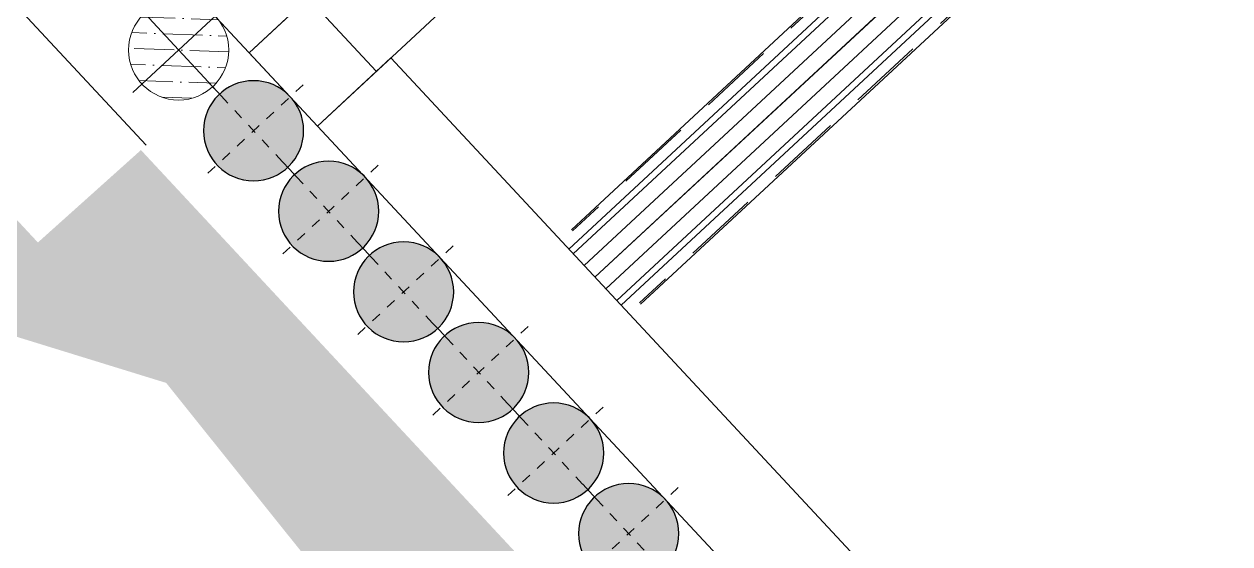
# Model space of a CAD drawing. Header units: metres. Extents: x 400488 to 400591, y 4543956 to 4544011.
# Drawn here: x 400496.62 to 400508.65, y 4543974.45 to 4543979.65 of the extents above; entities that cross this region are included whole.
import ezdxf

# ---------------------------------------------------------------- set-up
doc = ezdxf.new("R2010")
doc.units = ezdxf.units.M
for name, pattern in [('DASHDOT2', [12.7, 6.35, -3.175, 0, -3.175]), ('HIDDEN', [0.375, 0.25, -0.125]), ('Tratto corto', [0.023, 0.013, -0.01])]:
    doc.linetypes.add(name, pattern=pattern)
doc.layers.add('C-TOPO-MAJR', color=9, linetype='Continuous')
doc.layers.add('PS_BOLT', color=11, linetype='Continuous')
for name, color, linetype, lineweight in [('DIYAFRAM KALIP STRUT$0$PRT_Part', 8, 'Continuous', 0), ('GD_1', 240, 'Continuous', 5), ('GD_GRID-1', 8, 'Tratto corto', 9), ('GD_RETINI', 240, 'Continuous', 5), ('GD_S_STRU_CUT', 4, 'Continuous', 35), ('GD_structure', 4, 'Continuous', 5), ('Layer1', 252, 'Continuous', 5), ('Sev-uzun', 100, 'Continuous', 5)]:
    doc.layers.add(name, color=color, linetype=linetype, lineweight=lineweight)

# ---------------------------------------------------------------- blocks, each defined once
blk = doc.blocks.new('PAL-100')
h = blk.add_hatch(color=253)
h.dxf.hatch_style = 1
edge = h.paths.add_edge_path()
edge.add_arc((0, 0), 0.5, 0, 360)
at = {"layer": 'GD_GRID-1', "ltscale": 0.5}
for p, q in [((0, -0.675), (0, 0.675)), ((-0.675, 0), (0.675, 0))]:
    blk.add_line(p, q, dxfattribs=at)
at = {"layer": 'GD_S_STRU_CUT', "color": 1, "lineweight": -3}
blk.add_circle((0, 0), 0.5, dxfattribs=at)
blk = doc.blocks.new('*U74')
at = {"color": 4, "rotation": 312.9213198489628}
blk.add_blockref('PAL-100', (0, 0), dxfattribs=at)
blk = doc.blocks.new('*U75')
at = {"color": 0, "linetype": 'ByBlock', "lineweight": -2, "transparency": 16777216}
for p in [(0, 0), (0.749, -0.806), (1.498, -1.611), (2.247, -2.417), (2.996, -3.222), (3.745, -4.028), (4.495, -4.833)]:
    blk.add_blockref('*U74', p, dxfattribs=at)

msp = doc.modelspace()

# ---------------------------------------------------------------- hatches: boundary and pattern name
at = {"layer": 'GD_RETINI', "ltscale": 5}
h = msp.add_hatch(dxfattribs=at)
h.set_pattern_fill('EARTH', color=34, scale=0.1, angle=-2.0787)
h.set_pattern_definition([(357.9213155, (364555.7398, 4516062.9409), (0.657614818, 0.611549467), [0.635, -0.635]), (357.9213155, (364555.74846, 4516063.1789), (0.657614818, 0.611549467), [0.635, -0.635]), (357.9213155, (364555.7571, 4516063.41684), (0.657614818, 0.611549467), [0.635, -0.635]), (87.9213155, (364555.8393, 4516063.4933), (-0.611549467, 0.657614818), [0.635, -0.635]), (87.9213155, (364556.07726, 4516063.48465), (-0.611549467, 0.657614818), [0.635, -0.635]), (87.9213155, (364556.31523, 4516063.476), (-0.611549467, 0.657614818), [0.635, -0.635])])
h.paths.add_polyline_path([(400515.455, 4544004.881), (400522.786, 4543999.622), (400524.637, 4543997.441), (400527.218, 4543995.142), (400529.023, 4543992.963), (400531.507, 4543990.483), (400532.941, 4543988.226), (400535.746, 4543985.114), (400535.568, 4543982.809), (400535.822, 4543981.687), (400534.241, 4543980.164), (400533.152, 4543978.994), (400530.363, 4543976.151), (400527.801, 4543973.898), (400526.737, 4543973.049), (400520.408, 4543966.742), (400517.545, 4543964.598), (400515.178, 4543962.439), (400513.559, 4543959.846), (400510.51, 4543961.675), (400508.292, 4543964.313), (400507.52, 4543965.99), (400504.412, 4543968.386), (400504.455, 4543969.328), (400502.844, 4543970.048), (400498.034, 4543976.063), (400494.266, 4543977.227), (400495.72, 4543978.579), (400496.753, 4543977.467), (400497.782, 4543978.391), (400512.848, 4543962.19), (400534.451, 4543982.279), (400519.388, 4543998.483), (400520.453, 4543999.506)])
at = {"layer": 'Layer1', "lineweight": 0}
h = msp.add_hatch(dxfattribs=at)
h.set_pattern_fill('ANSI36', color=256, scale=0.05, angle=-47.0787)
h.set_pattern_definition([(357.92131554, (364563.20717, 4516069.85243), (0.2833878563, 0.1485687402), [0.396875, -0.079375, 0, -0.079375])])
edge = h.paths.add_edge_path()
edge.add_arc((400498.158, 4543979.391), 0.5, -227.0787, 132.9213, ccw=False)

# ---------------------------------------------------------------- linework, layer by layer
at = {"layer": 'C-TOPO-MAJR', "color": 252, "transparency": 33554470, "flags": 128}
for points in [[(400522.196, 4543996.13), (400502.053, 4543977.401)], [(400522.241, 4543996.082), (400502.098, 4543977.353)], [(400522.349, 4543995.966), (400502.207, 4543977.237)], [(400522.457, 4543995.849), (400502.315, 4543977.12)], [(400522.457, 4543995.849), (400502.315, 4543977.12)], [(400522.566, 4543995.733), (400502.423, 4543977.004)], [(400522.674, 4543995.616), (400502.532, 4543976.887)], [(400522.719, 4543995.568), (400502.576, 4543976.839)]]:
    msp.add_lwpolyline(points, dxfattribs=at)
at = {"layer": 'DIYAFRAM KALIP STRUT$0$PRT_Part', "color": 2, "linetype": 'Continuous', "transparency": 33554470}
for p, q in [((400522.111, 4543996.221), (400502.079, 4543977.595)), ((400522.803, 4543995.477), (400502.771, 4543976.85))]:
    msp.add_line(p, q, dxfattribs=at)
at = {"layer": 'GD_1', "linetype": 'HIDDEN', "ltscale": 3}
for p, q in [((400522.123, 4543996.208), (400502.09, 4543977.582)), ((400522.791, 4543995.49), (400502.759, 4543976.863))]:
    msp.add_line(p, q, dxfattribs=at)
at = {"layer": 'GD_1', "linetype": 'DASHDOT2', "ltscale": 10}
msp.add_line((400522.461, 4543995.846), (400502.315, 4543977.12), dxfattribs=at)
at = {"layer": 'GD_structure'}
for p, q in [((400498.863, 4543979.364), (400520.469, 4543999.456)), ((400513.843, 4543963.255), (400499.544, 4543978.631))]:
    msp.add_line(p, q, dxfattribs=at)
at = {"layer": 'GD_structure', "flags": 128}
msp.add_lwpolyline([(400499.544, 4543978.631), (400500.277, 4543979.312), (400509.632, 4543969.253), (400511.483, 4543969.185)], dxfattribs=at)
at = {"layer": 'Layer1', "lineweight": 0}
for p, q in [((400499.544, 4543978.631), (400488.854, 4543990.13)), ((400497.701, 4543978.965), (400498.616, 4543979.816)), ((400497.733, 4543979.848), (400498.584, 4543978.933))]:
    msp.add_line(p, q, dxfattribs=at)
msp.add_circle((400498.158, 4543979.391), 0.5, dxfattribs=at)
at = {"layer": 'PS_BOLT', "color": 10}
msp.add_lwpolyline([(400520.468, 4543999.455), (400521.149, 4543998.722), (400499.544, 4543978.631), (400498.863, 4543979.364)], close=True, dxfattribs=at)
at = {"layer": 'Sev-uzun', "color": 251, "ltscale": 5}
for p, q in [((400489.438, 4543990.677), (400500.132, 4543979.178)), ((400497.835, 4543978.44), (400487.838, 4543989.189))]:
    msp.add_line(p, q, dxfattribs=at)

# ---------------------------------------------------------------- block references
at = {"color": 4, "extrusion": (0, 0, -1), "zscale": -0.999999999958961, "rotation": 274.1573658914985}
msp.add_blockref('*U75', (-400498.906, 4543978.584), dxfattribs=at)

doc.saveas('drawing.dxf')
